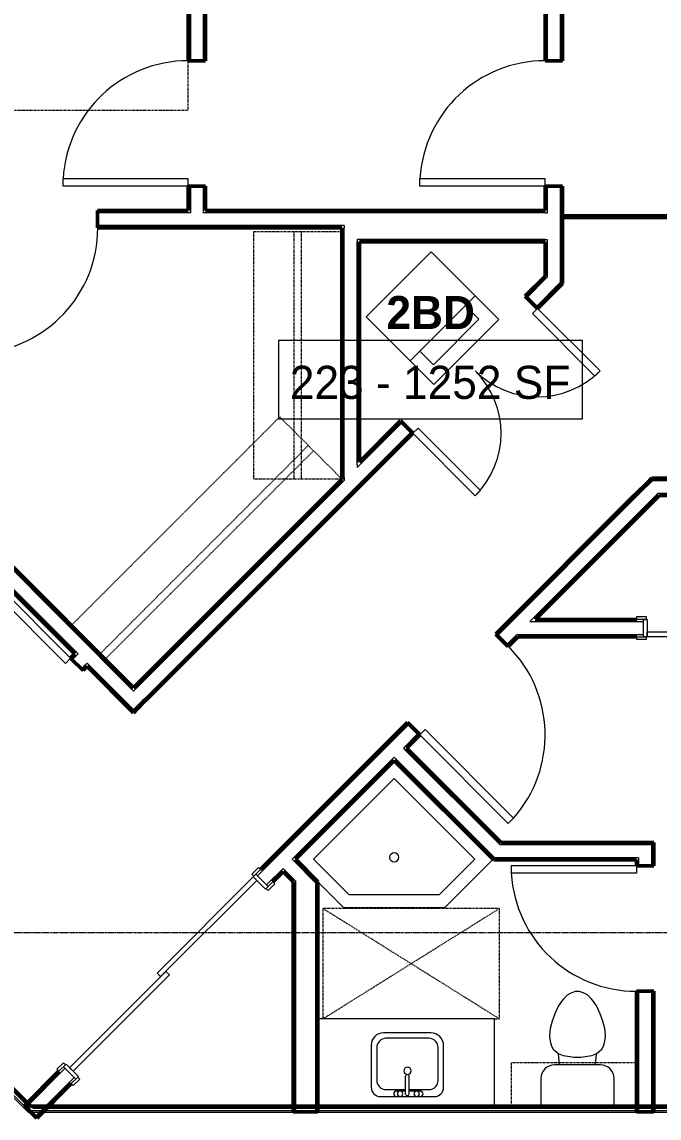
# Model space of a CAD drawing. Header units: inches. Extents: x -4217 to -1814, y 9706 to 12425.
# Drawn here: x -2439.3 to -2266.1, y 10416.8 to 10714.7 of the extents above; entities that cross this region are included whole.
import ezdxf

# ---------------------------------------------------------------- set-up
doc = ezdxf.new("R2010")
doc.units = ezdxf.units.IN
doc.header["$MEASUREMENT"] = 0
doc.linetypes.add('Dash', pattern=[0.25, 0.125, -0.125])
doc.linetypes.add('Grid Line 1_2_', pattern=[0.875, 0.5, -0.125, 0.125, -0.125])
for name, color, linetype, lineweight in [('A-AREA-1', 130, 'Continuous', 70), ('A-AREA-IDEN', 2, 'Continuous', 9), ('A-DOOR-1', 7, 'Continuous', 9), ('A-DOOR-2', 50, 'Continuous', 20), ('A-DOOR-FRAM-1', 50, 'Continuous', 20), ('A-GENM-HDLN-1', 7, 'Dash', 9), ('A-WALL', 113, 'Continuous', 13), ('A-WALL-3', 250, 'Continuous', 50), ('A-WALL-4', 10, 'Continuous', 13), ('I-FURN-HDLN-1', 7, 'Dash', 9), ('I-WALL-3', 2, 'Continuous', 50), ('P-SANR-FIXT-2', 7, 'Continuous', 9), ('Q-CASE-3', 7, 'Continuous', 9), ('Q-CASE-HDLN-1', 7, 'Dash', 9), ('S-GRID-1', 1, 'Grid Line 1_2_', 9)]:
    doc.layers.add(name, color=color, linetype=linetype, lineweight=lineweight)
doc.styles.add('Century Gothic', font='ufonts.com_century-gothic.ttf', dxfattribs={"height": 9})
doc.styles.add('Century Gothic_B', font='GOTHICB.TTF', dxfattribs={"height": 9})

msp = doc.modelspace()

# ---------------------------------------------------------------- linework, layer by layer
at = {"layer": 'A-AREA-1'}
msp.add_line((-2250.33423, 10661.75491), (-2292.32374, 10661.75491), dxfattribs=at)
at = {"layer": 'A-AREA-IDEN', "flags": 128}
msp.add_lwpolyline([(-2369.46581, 10628.27135), (-2286.96817, 10628.27135), (-2286.96817, 10606.77529), (-2369.46581, 10606.77529)], close=True, dxfattribs=at)
at = {"layer": 'A-DOOR-1'}
for p, q in [((-2272.07461, 10553.10491), (-2269.57461, 10553.10491)), ((-2272.07461, 10552.35491), (-2272.07461, 10553.10491)), ((-2269.57461, 10552.35491), (-2272.07461, 10552.35491)), ((-2269.57461, 10553.10491), (-2269.57461, 10552.35491)), ((-2272.07461, 10547.60491), (-2269.57461, 10547.60491)), ((-2272.07461, 10546.85491), (-2272.07461, 10547.60491)), ((-2269.57461, 10546.85491), (-2272.07461, 10546.85491)), ((-2269.57461, 10547.60491), (-2269.57461, 10546.85491)), ((-2376.76371, 10483.10276), (-2374.99594, 10484.87053)), ((-2374.46561, 10484.3402), (-2376.23338, 10482.57243)), ((-2374.99594, 10484.87053), (-2374.46561, 10484.3402)), ((-2376.23338, 10482.57243), (-2376.76371, 10483.10276)), ((-2372.87462, 10479.21367), (-2371.10685, 10480.98144)), ((-2371.10685, 10480.98144), (-2370.57652, 10480.45111)), ((-2372.34429, 10478.68334), (-2372.87462, 10479.21367)), ((-2370.57652, 10480.45111), (-2372.34429, 10478.68334)), ((-2429.79671, 10430.06975), (-2428.02895, 10431.83752)), ((-2427.49862, 10431.30719), (-2429.26638, 10429.53942)), ((-2428.02895, 10431.83752), (-2427.49862, 10431.30719)), ((-2429.26638, 10429.53942), (-2429.79671, 10430.06975)), ((-2425.90763, 10426.18066), (-2424.13986, 10427.94843)), ((-2423.60953, 10427.4181), (-2425.3773, 10425.65033)), ((-2424.13986, 10427.94843), (-2423.60953, 10427.4181)), ((-2425.3773, 10425.65033), (-2425.90763, 10426.18066))]:
    msp.add_line(p, q, dxfattribs=at)
for centre, radius, start, end in [((-2394.12374, 10670.12991), 34.06659, 90, 176.634313), ((-2297.07374, 10670.12991), 34.06659, 90, 176.634313), ((-2452.74874, 10658.75491), 34.06659, 273.365687, 0), ((-2333.02196, 10602.91915), 24, 315, 45), ((-2299.08083, 10636.86027), 24, 225, 315), ((-2331.12463, 10520.96366), 34.06659, 318.365687, 45), ((-2272.24655, 10485.33604), 34.06659, 183.365687, 270)]:
    msp.add_arc(centre, radius, start, end, dxfattribs=at)
at = {"layer": 'A-DOOR-2'}
for p, q in [((-2394.12374, 10672.12991), (-2428.13157, 10672.12991)), ((-2428.13157, 10670.12991), (-2428.13157, 10672.12991)), ((-2394.12374, 10670.12991), (-2394.12374, 10672.12991)), ((-2297.07374, 10672.12991), (-2331.08157, 10672.12991)), ((-2331.08157, 10670.12991), (-2331.08157, 10672.12991)), ((-2297.07374, 10670.12991), (-2297.07374, 10672.12991)), ((-2394.12374, 10670.12991), (-2428.13157, 10670.12991)), ((-2297.07374, 10670.12991), (-2331.08157, 10670.12991)), ((-2300.49505, 10635.44606), (-2299.08083, 10636.86027)), ((-2299.08083, 10636.86027), (-2282.11027, 10619.88971)), ((-2283.52448, 10618.4755), (-2300.49505, 10635.44606)), ((-2282.11027, 10619.88971), (-2283.52448, 10618.4755)), ((-2331.60774, 10604.33336), (-2333.02196, 10602.91915)), ((-2314.63718, 10587.3628), (-2331.60774, 10604.33336)), ((-2333.02196, 10602.91915), (-2316.0514, 10585.94858)), ((-2316.0514, 10585.94858), (-2314.63718, 10587.3628)), ((-2427.47927, 10540.39876), (-2451.52644, 10564.44592)), ((-2426.06506, 10541.81297), (-2450.11223, 10565.86014)), ((-2269.32461, 10548.97991), (-2232.32461, 10548.97991)), ((-2269.32461, 10547.60491), (-2269.32461, 10548.97991)), ((-2232.32461, 10547.60491), (-2269.32461, 10547.60491)), ((-2426.06506, 10541.81297), (-2427.47927, 10540.39876)), ((-2331.12463, 10520.96366), (-2329.71041, 10522.37788)), ((-2331.12463, 10520.96366), (-2307.07746, 10496.91649)), ((-2329.71041, 10522.37788), (-2305.66324, 10498.33071)), ((-2307.07746, 10496.91649), (-2305.66324, 10498.33071)), ((-2306.25438, 10485.33604), (-2306.25438, 10483.33604)), ((-2272.24655, 10485.33604), (-2306.25438, 10485.33604)), ((-2272.24655, 10485.33604), (-2272.24655, 10483.33604)), ((-2402.5731, 10456.2327), (-2376.41015, 10482.39565)), ((-2375.43788, 10481.42338), (-2401.60083, 10455.26043)), ((-2376.41015, 10482.39565), (-2375.43788, 10481.42338)), ((-2272.24655, 10483.33604), (-2306.25438, 10483.33604)), ((-2426.34957, 10430.51169), (-2400.18662, 10456.67464)), ((-2399.21435, 10455.70237), (-2425.3773, 10429.53942)), ((-2401.60083, 10455.26043), (-2402.5731, 10456.2327)), ((-2400.18662, 10456.67464), (-2399.21435, 10455.70237)), ((-2425.3773, 10429.53942), (-2426.34957, 10430.51169))]:
    msp.add_line(p, q, dxfattribs=at)
at = {"layer": 'A-DOOR-FRAM-1'}
for p, q in [((-2270.32461, 10552.35491), (-2269.32461, 10552.35491)), ((-2270.32461, 10547.60491), (-2270.32461, 10552.35491)), ((-2269.32461, 10552.35491), (-2269.32461, 10547.60491)), ((-2269.32461, 10547.60491), (-2270.32461, 10547.60491)), ((-2376.41015, 10482.39565), (-2375.70305, 10483.10276)), ((-2373.0514, 10479.0369), (-2376.41015, 10482.39565)), ((-2375.70305, 10483.10276), (-2372.34429, 10479.744)), ((-2372.34429, 10479.744), (-2373.0514, 10479.0369)), ((-2428.02895, 10430.77686), (-2427.32184, 10431.48397)), ((-2424.67019, 10427.4181), (-2428.02895, 10430.77686)), ((-2427.32184, 10431.48397), (-2423.96308, 10428.12521)), ((-2423.96308, 10428.12521), (-2424.67019, 10427.4181))]:
    msp.add_line(p, q, dxfattribs=at)
at = {"layer": 'A-GENM-HDLN-1'}
for p, q in [((-2357.46411, 10443.7894), (-2309.46411, 10473.7894)), ((-2357.46411, 10473.7894), (-2309.46411, 10443.7894)), ((-2309.46411, 10473.7894), (-2357.46411, 10473.7894)), ((-2357.46411, 10473.7894), (-2357.46411, 10443.7894)), ((-2309.46411, 10443.7894), (-2309.46411, 10473.7894)), ((-2310.83911, 10443.7894), (-2309.46411, 10443.7894))]:
    msp.add_line(p, q, dxfattribs=at)
at = {"layer": 'A-WALL'}
for p, q in [((-2437.35535, 10418.7894), (-2457.86665, 10439.3007)), ((-2437.09647, 10419.4144), (-2457.42471, 10439.74264)), ((-2437.56246, 10418.2894), (-2458.22021, 10438.94714)), ((-2076.17374, 10418.2894), (-2437.56246, 10418.2894)), ((-2076.17374, 10418.7894), (-2437.35535, 10418.7894)), ((-2076.17374, 10419.4144), (-2436.38936, 10419.4144))]:
    msp.add_line(p, q, dxfattribs=at)
at = {"layer": 'A-WALL-3'}
for p, q in [((-2394.12374, 10844.1394), (-2394.12374, 10704.12991)), ((-2389.37374, 10704.12991), (-2389.37374, 10844.1394)), ((-2297.07374, 10841.8894), (-2297.07374, 10704.12991)), ((-2292.32374, 10704.12991), (-2292.32374, 10841.8894)), ((-2394.12374, 10704.12991), (-2389.37374, 10704.12991)), ((-2297.07374, 10704.12991), (-2292.32374, 10704.12991)), ((-2389.37374, 10670.12991), (-2394.12374, 10670.12991)), ((-2394.12374, 10670.12991), (-2394.12374, 10663.50491)), ((-2389.37374, 10663.50491), (-2389.37374, 10670.12991)), ((-2292.32374, 10670.12991), (-2297.07374, 10670.12991)), ((-2297.07374, 10670.12991), (-2297.07374, 10663.50491)), ((-2292.32374, 10650.33488), (-2292.32374, 10670.12991)), ((-2394.12374, 10663.50491), (-2418.74874, 10663.50491)), ((-2418.74874, 10663.50491), (-2418.74874, 10658.75491)), ((-2349.92374, 10663.50491), (-2389.37374, 10663.50491)), ((-2297.07374, 10663.50491), (-2349.92374, 10663.50491)), ((-2418.74874, 10658.75491), (-2352.29874, 10658.75491)), ((-2352.29874, 10658.75491), (-2352.29874, 10590.35988)), ((-2347.54874, 10595.10988), (-2347.54874, 10655.00491)), ((-2347.54874, 10655.00491), (-2297.07374, 10655.00491)), ((-2297.07374, 10655.00491), (-2297.07374, 10645.58488)), ((-2292.32374, 10644.50125), (-2292.32374, 10650.33488)), ((-2297.07374, 10645.58488), (-2302.43959, 10640.21903)), ((-2299.08083, 10636.86027), (-2292.32374, 10643.61737)), ((-2292.32374, 10643.61737), (-2292.32374, 10644.50125)), ((-2302.43959, 10640.21903), (-2299.08083, 10636.86027)), ((-2336.38072, 10606.2779), (-2347.54874, 10595.10988)), ((-2333.02196, 10602.91915), (-2336.38072, 10606.2779)), ((-2405.58879, 10530.35231), (-2333.02196, 10602.91915)), ((-2352.29874, 10590.35988), (-2408.94755, 10533.71107)), ((-2268.6759, 10590.12991), (-2272.8009, 10586.00491)), ((-2268.0509, 10590.75491), (-2268.6759, 10590.12991)), ((-2243.52574, 10590.75491), (-2268.0509, 10590.75491)), ((-2272.8009, 10586.00491), (-2310.44175, 10548.36405)), ((-2299.73338, 10552.35491), (-2266.08338, 10586.00491)), ((-2266.08338, 10586.00491), (-2108.72374, 10586.00491)), ((-2450.12374, 10568.16974), (-2424.91601, 10542.96202)), ((-2408.94755, 10533.71107), (-2445.37374, 10570.13726)), ((-2272.07461, 10552.35491), (-2299.73338, 10552.35491)), ((-2310.44175, 10548.36405), (-2307.083, 10545.00529)), ((-2307.083, 10545.00529), (-2304.48338, 10547.60491)), ((-2304.48338, 10547.60491), (-2272.07461, 10547.60491)), ((-2424.91601, 10542.96202), (-2426.06506, 10541.81297)), ((-2426.06506, 10541.81297), (-2422.7063, 10538.45421)), ((-2422.7063, 10538.45421), (-2421.55725, 10539.60326)), ((-2421.55725, 10539.60326), (-2408.94755, 10526.99356)), ((-2408.50561, 10527.4355), (-2405.58879, 10530.35231)), ((-2408.94755, 10526.99356), (-2408.50561, 10527.4355)), ((-2334.48339, 10524.32242), (-2374.46561, 10484.3402)), ((-2331.12463, 10520.96366), (-2334.48339, 10524.32242)), ((-2334.71272, 10517.37557), (-2331.12463, 10520.96366)), ((-2309.04818, 10491.71104), (-2334.71272, 10517.37557)), ((-2364.94153, 10487.14676), (-2338.07147, 10514.01682)), ((-2338.07147, 10514.01682), (-2311.0157, 10486.96104)), ((-2267.49655, 10491.71104), (-2309.04818, 10491.71104)), ((-2267.49655, 10491.08604), (-2267.49655, 10491.71104)), ((-2267.49655, 10486.96104), (-2267.49655, 10491.08604)), ((-2358.83911, 10481.04433), (-2364.94153, 10487.14676)), ((-2311.0157, 10486.96104), (-2310.13181, 10486.96104)), ((-2310.13181, 10486.96104), (-2304.29818, 10486.96104)), ((-2304.29818, 10486.96104), (-2272.24655, 10486.96104)), ((-2272.24655, 10486.96104), (-2272.24655, 10485.33604)), ((-2267.49655, 10485.33604), (-2267.49655, 10486.96104)), ((-2272.24655, 10485.33604), (-2267.49655, 10485.33604)), ((-2371.10685, 10480.98144), (-2368.30029, 10483.788)), ((-2368.30029, 10483.788), (-2365.58911, 10481.07682)), ((-2365.58911, 10481.07682), (-2365.58911, 10418.5394)), ((-2358.83911, 10480.16045), (-2358.83911, 10481.04433)), ((-2358.83911, 10474.32682), (-2358.83911, 10480.16045)), ((-2358.83911, 10418.5394), (-2358.83911, 10474.32682)), ((-2267.49655, 10451.33604), (-2272.24655, 10451.33604)), ((-2272.24655, 10451.33604), (-2272.24655, 10418.5394)), ((-2267.49655, 10418.5394), (-2267.49655, 10451.33604)), ((-2429.26638, 10429.53942), (-2438.63555, 10420.17026)), ((-2435.27679, 10416.8115), (-2425.90763, 10426.18066)), ((-2438.63555, 10420.17026), (-2435.27679, 10416.8115)), ((-2365.58911, 10418.5394), (-2358.83911, 10418.5394)), ((-2272.24655, 10418.5394), (-2267.49655, 10418.5394))]:
    msp.add_line(p, q, dxfattribs=at)
at = {"layer": 'A-WALL-4'}
for p, q in [((-2393.49874, 10844.1394), (-2393.49874, 10704.12991)), ((-2389.99874, 10844.1394), (-2389.99874, 10704.12991)), ((-2296.44874, 10841.8894), (-2296.44874, 10704.12991)), ((-2292.94874, 10841.8894), (-2292.94874, 10704.12991)), ((-2393.49874, 10670.12991), (-2393.49874, 10663.50491)), ((-2389.99874, 10670.12991), (-2389.99874, 10663.50491)), ((-2296.44874, 10670.12991), (-2296.44874, 10662.87991)), ((-2292.94874, 10670.12991), (-2292.94874, 10649.70988)), ((-2393.49874, 10662.87991), (-2418.74874, 10662.87991)), ((-2393.49874, 10663.50491), (-2393.49874, 10662.87991)), ((-2389.99874, 10663.50491), (-2389.99874, 10662.87991)), ((-2349.92374, 10662.87991), (-2389.99874, 10662.87991)), ((-2297.07374, 10662.87991), (-2349.92374, 10662.87991)), ((-2297.07374, 10662.87991), (-2296.44874, 10662.87991)), ((-2351.67374, 10659.37991), (-2418.74874, 10659.37991)), ((-2351.67374, 10659.37991), (-2351.67374, 10658.75491)), ((-2351.67374, 10590.98488), (-2351.67374, 10658.75491)), ((-2348.17374, 10655.62991), (-2348.17374, 10655.00491)), ((-2297.07374, 10655.62991), (-2348.17374, 10655.62991)), ((-2348.17374, 10594.48488), (-2348.17374, 10655.00491)), ((-2297.07374, 10655.62991), (-2296.44874, 10655.62991)), ((-2296.44874, 10655.62991), (-2296.44874, 10646.20988)), ((-2292.94874, 10649.70988), (-2292.94874, 10648.826)), ((-2292.94874, 10648.826), (-2292.94874, 10643.87625)), ((-2296.44874, 10645.326), (-2301.99765, 10639.77709)), ((-2296.44874, 10646.20988), (-2296.44874, 10645.326)), ((-2292.94874, 10643.87625), (-2299.52277, 10637.30221)), ((-2333.4639, 10603.36109), (-2406.03073, 10530.79426)), ((-2335.93877, 10605.83596), (-2348.17374, 10593.601)), ((-2348.17374, 10594.48488), (-2348.17374, 10593.601)), ((-2351.67374, 10590.101), (-2408.50561, 10533.26913)), ((-2351.67374, 10590.98488), (-2351.67374, 10590.101)), ((-2271.29201, 10586.62991), (-2267.79201, 10590.12991)), ((-2267.79201, 10590.12991), (-2242.90074, 10590.12991)), ((-2271.91701, 10586.00491), (-2309.99981, 10547.92211)), ((-2266.96727, 10586.00491), (-2301.24227, 10551.72991)), ((-2271.91701, 10586.00491), (-2271.29201, 10586.62991)), ((-2266.96727, 10586.00491), (-2266.34227, 10586.62991)), ((-2266.34227, 10586.62991), (-2108.09874, 10586.62991)), ((-2449.49874, 10568.42863), (-2424.03213, 10542.96202)), ((-2445.99874, 10569.87838), (-2408.94755, 10532.82719)), ((-2301.24227, 10551.72991), (-2300.35838, 10551.72991)), ((-2300.35838, 10551.72991), (-2270.32461, 10551.72991)), ((-2304.74227, 10548.22991), (-2307.52494, 10545.44724)), ((-2304.74227, 10548.22991), (-2303.85838, 10548.22991)), ((-2303.85838, 10548.22991), (-2270.32461, 10548.22991)), ((-2425.62312, 10541.37103), (-2424.47407, 10542.52008)), ((-2424.47407, 10542.52008), (-2424.03213, 10542.96202)), ((-2421.99919, 10540.0452), (-2421.55725, 10540.48714)), ((-2421.55725, 10540.48714), (-2408.94755, 10527.87744)), ((-2423.14824, 10538.89615), (-2421.99919, 10540.0452)), ((-2408.50561, 10533.26913), (-2408.94755, 10532.82719)), ((-2406.47268, 10530.35231), (-2408.94755, 10527.87744)), ((-2406.03073, 10530.79426), (-2406.47268, 10530.35231)), ((-2334.04144, 10523.88048), (-2375.2611, 10482.66082)), ((-2331.56657, 10521.40561), (-2335.5966, 10517.37557)), ((-2335.5966, 10517.37557), (-2335.15466, 10516.93363)), ((-2309.30707, 10491.08604), (-2335.15466, 10516.93363)), ((-2338.07147, 10514.9007), (-2365.82542, 10487.14676)), ((-2338.07147, 10514.9007), (-2337.62953, 10514.45876)), ((-2310.75681, 10487.58604), (-2337.62953, 10514.45876)), ((-2308.42318, 10491.08604), (-2309.30707, 10491.08604)), ((-2268.12155, 10491.08604), (-2308.42318, 10491.08604)), ((-2268.12155, 10491.08604), (-2268.12155, 10487.58604)), ((-2365.82542, 10487.14676), (-2365.38347, 10486.70482)), ((-2305.80707, 10487.58604), (-2310.75681, 10487.58604)), ((-2304.92318, 10487.58604), (-2305.80707, 10487.58604)), ((-2271.62155, 10487.58604), (-2304.92318, 10487.58604)), ((-2271.62155, 10487.58604), (-2271.62155, 10486.96104)), ((-2271.62155, 10486.96104), (-2271.62155, 10485.33604)), ((-2268.12155, 10487.58604), (-2268.12155, 10486.96104)), ((-2268.12155, 10486.96104), (-2268.12155, 10485.33604)), ((-2368.30029, 10484.67189), (-2372.78623, 10480.18594)), ((-2368.30029, 10484.67189), (-2367.85835, 10484.22994)), ((-2367.85835, 10484.22994), (-2364.96411, 10481.3357)), ((-2365.38347, 10486.70482), (-2359.46411, 10480.78545)), ((-2364.96411, 10481.3357), (-2364.96411, 10480.45182)), ((-2364.96411, 10480.45182), (-2364.96411, 10418.5394)), ((-2359.46411, 10480.78545), (-2359.46411, 10475.8357)), ((-2359.46411, 10475.8357), (-2359.46411, 10474.95182)), ((-2359.46411, 10474.95182), (-2359.46411, 10418.5394)), ((-2271.62155, 10451.33604), (-2271.62155, 10418.5394)), ((-2268.12155, 10451.33604), (-2268.12155, 10418.5394)), ((-2427.58701, 10430.33492), (-2438.19361, 10419.72831)), ((-2425.11213, 10427.86004), (-2435.71873, 10417.25344))]:
    msp.add_line(p, q, dxfattribs=at)
at = {"layer": 'I-FURN-HDLN-1'}
for p, q in [((-2394.12374, 10690.72807), (-2394.12374, 10704.12991)), ((-2508.87374, 10690.72807), (-2394.12374, 10690.72807))]:
    msp.add_line(p, q, dxfattribs=at)
at = {"layer": 'I-WALL-3'}
for p, q in [((-2437.01436, 10420.0394), (-2457.07116, 10440.09619)), ((-2076.17374, 10420.0394), (-2437.01436, 10420.0394))]:
    msp.add_line(p, q, dxfattribs=at)
at = {"layer": 'P-SANR-FIXT-2'}
for p, q in [((-2328.02283, 10652.22616), (-2345.7005, 10634.54849)), ((-2328.02283, 10652.22616), (-2309.63805, 10633.84139)), ((-2333.74597, 10622.59397), (-2316.0683, 10640.27164)), ((-2315.05184, 10633.95187), (-2318.71995, 10637.61999)), ((-2327.31572, 10616.16372), (-2345.7005, 10634.54849)), ((-2327.42621, 10621.5775), (-2315.05184, 10633.95187)), ((-2309.63805, 10633.84139), (-2327.31572, 10616.16372)), ((-2331.09432, 10625.24562), (-2327.42621, 10621.5775)), ((-2360.00472, 10487.14676), (-2338.07147, 10509.08001)), ((-2338.07147, 10509.08001), (-2316.13823, 10487.14676)), ((-2350.32571, 10477.46775), (-2360.00472, 10487.14676)), ((-2316.13823, 10487.14676), (-2325.81724, 10477.46775)), ((-2311.20142, 10487.14676), (-2324.37128, 10473.9769)), ((-2351.77167, 10473.9769), (-2358.83911, 10481.04433)), ((-2325.81724, 10477.46775), (-2350.32571, 10477.46775)), ((-2324.37128, 10473.9769), (-2351.77167, 10473.9769)), ((-2290.12029, 10450.76562), (-2288.74655, 10451.26562)), ((-2288.74655, 10451.26562), (-2287.74655, 10451.26562)), ((-2287.74655, 10451.26562), (-2286.37281, 10450.76562)), ((-2293.37375, 10447.26562), (-2291.98631, 10449.26562)), ((-2291.98631, 10449.26562), (-2290.98631, 10450.26562)), ((-2290.98631, 10450.26562), (-2290.12029, 10450.76562)), ((-2286.37281, 10450.76562), (-2285.50679, 10450.26562)), ((-2285.50679, 10450.26562), (-2284.50679, 10449.26562)), ((-2284.50679, 10449.26562), (-2283.11936, 10447.26562)), ((-2295.0343, 10443.26562), (-2294.30636, 10445.26562)), ((-2294.30636, 10445.26562), (-2293.37375, 10447.26562)), ((-2283.11936, 10447.26562), (-2282.18674, 10445.26562)), ((-2282.18674, 10445.26562), (-2281.4588, 10443.26562)), ((-2295.57224, 10441.25801), (-2295.0343, 10443.26562)), ((-2281.4588, 10443.26562), (-2280.92086, 10441.25801)), ((-2328.13959, 10439.98723), (-2341.00376, 10439.98723)), ((-2328.13959, 10439.98723), (-2341.00376, 10439.98723)), ((-2295.74655, 10439.26562), (-2295.57224, 10441.25801)), ((-2295.6594, 10438.26942), (-2295.74655, 10439.26562)), ((-2280.92086, 10441.25801), (-2280.74655, 10439.26562)), ((-2280.74655, 10439.26562), (-2280.83371, 10438.26942)), ((-2344.32463, 10436.66636), (-2344.32463, 10425.1644)), ((-2344.32463, 10436.66636), (-2344.32463, 10425.1644)), ((-2328.63959, 10438.48723), (-2340.32463, 10438.48723)), ((-2324.63959, 10425.1644), (-2324.63959, 10436.48723)), ((-2324.63959, 10425.1644), (-2324.63959, 10436.48723)), ((-2295.4824, 10437.26562), (-2295.6594, 10438.26942)), ((-2295.21445, 10436.26562), (-2295.4824, 10437.26562)), ((-2294.64768, 10435.26562), (-2295.21445, 10436.26562)), ((-2281.27865, 10436.26562), (-2281.84542, 10435.26562)), ((-2281.0107, 10437.26562), (-2281.27865, 10436.26562)), ((-2280.83371, 10438.26942), (-2281.0107, 10437.26562)), ((-2342.82463, 10435.98723), (-2342.82463, 10427.0394)), ((-2326.13959, 10427.0394), (-2326.13959, 10435.98723)), ((-2293.45593, 10434.26562), (-2294.64768, 10435.26562)), ((-2292.08219, 10433.76562), (-2293.45593, 10434.26562)), ((-2293.10821, 10431.24184), (-2293.45593, 10434.26562)), ((-2289.24655, 10433.26562), (-2292.08219, 10433.76562)), ((-2287.24655, 10433.26562), (-2289.24655, 10433.26562)), ((-2284.41091, 10433.76562), (-2287.24655, 10433.26562)), ((-2283.03717, 10434.26562), (-2284.41091, 10433.76562)), ((-2283.38489, 10431.24184), (-2283.03717, 10434.26562)), ((-2281.84542, 10435.26562), (-2283.03717, 10434.26562)), ((-2281.99655, 10431.24184), (-2294.49655, 10431.24184)), ((-2334.98211, 10423.4282), (-2334.98211, 10428.16655)), ((-2333.98211, 10423.4282), (-2333.98211, 10428.16655)), ((-2298.22277, 10427.51562), (-2298.22277, 10420.0394)), ((-2278.27033, 10420.0394), (-2278.27033, 10427.51562)), ((-2340.32463, 10424.5394), (-2334.98211, 10424.5394)), ((-2333.98211, 10424.5394), (-2328.63959, 10424.5394)), ((-2341.82463, 10422.6644), (-2327.13959, 10422.6644)), ((-2341.82463, 10422.6644), (-2327.13959, 10422.6644)), ((-2334.98211, 10424.1644), (-2337.48211, 10424.1644)), ((-2337.48211, 10422.6644), (-2330.98211, 10422.6644)), ((-2330.98211, 10424.1644), (-2333.98211, 10424.1644))]:
    msp.add_line(p, q, dxfattribs=at)
for centre, radius, start, end in [((-2338.07147, 10487.67709), 1.25, 45, 225), ((-2338.07147, 10487.67709), 1.25, 225, 45), ((-2341.00376, 10436.66636), 3.32087, 90, 180), ((-2341.00376, 10436.66636), 3.32087, 90, 180), ((-2328.13959, 10436.48723), 3.5, 0, 90), ((-2328.13959, 10436.48723), 3.5, 0, 90), ((-2340.32463, 10435.98723), 2.5, 90, 180), ((-2328.63959, 10435.98723), 2.5, 0, 90), ((-2334.48211, 10429.63173), 1, 0, 180), ((-2294.49655, 10427.51562), 3.72622, 90, 180), ((-2281.99655, 10427.51562), 3.72622, 0, 90), ((-2334.48211, 10429.63173), 1, 180, 0), ((-2334.48211, 10428.16655), 0.5, 0, 180), ((-2341.82463, 10425.1644), 2.5, 180, 270), ((-2341.82463, 10425.1644), 2.5, 180, 270), ((-2340.32463, 10427.0394), 2.5, 180, 270), ((-2328.63959, 10427.0394), 2.5, 270, 0), ((-2327.13959, 10425.1644), 2.5, 270, 0), ((-2327.13959, 10425.1644), 2.5, 270, 0), ((-2337.48211, 10423.4144), 0.75, 90, 270), ((-2336.48211, 10423.4144), 0.75, 0, 180), ((-2336.48211, 10423.4144), 0.75, 180, 0), ((-2334.48211, 10423.4282), 0.5, 180, 0), ((-2331.98211, 10423.4144), 0.75, 0, 180), ((-2331.98211, 10423.4144), 0.75, 180, 0), ((-2330.98211, 10423.4144), 0.75, 270, 90)]:
    msp.add_arc(centre, radius, start, end, dxfattribs=at)
at = {"layer": 'Q-CASE-3'}
for p, q in [((-2310.83911, 10443.7894), (-2358.83911, 10443.7894)), ((-2310.83911, 10420.0394), (-2310.83911, 10443.7894))]:
    msp.add_line(p, q, dxfattribs=at)
at = {"layer": 'Q-CASE-HDLN-1'}
for p, q in [((-2376.29874, 10657.75491), (-2352.29874, 10657.75491)), ((-2376.29874, 10590.44972), (-2376.29874, 10657.75491)), ((-2365.29874, 10590.44972), (-2365.29874, 10657.75491)), ((-2363.29874, 10590.44972), (-2363.29874, 10657.75491)), ((-2352.29874, 10657.75491), (-2352.29874, 10590.44972)), ((-2425.91811, 10550.68163), (-2369.20807, 10607.39167)), ((-2369.20807, 10607.39167), (-2352.23751, 10590.42111)), ((-2418.13994, 10542.90346), (-2361.4299, 10599.6135)), ((-2416.72572, 10541.48925), (-2360.01568, 10598.19929)), ((-2352.23751, 10590.42111), (-2408.94755, 10533.71107)), ((-2352.29874, 10590.44972), (-2376.29874, 10590.44972)), ((-2408.94755, 10533.71107), (-2425.91811, 10550.68163)), ((-2306.24655, 10431.7894), (-2306.24655, 10419.7894)), ((-2272.24655, 10431.7894), (-2306.24655, 10431.7894)), ((-2272.24655, 10419.7894), (-2272.24655, 10431.7894)), ((-2306.24655, 10419.7894), (-2272.24655, 10419.7894))]:
    msp.add_line(p, q, dxfattribs=at)
at = {"layer": 'S-GRID-1'}
msp.add_line((-1814.20638, 10467.1894), (-4168.71446, 10467.1894), dxfattribs=at)

# ---------------------------------------------------------------- texts
at = {"layer": 'A-AREA-IDEN', "char_height": 9, "attachment_point": 1}
for s, insert, width, style in [('2BD', (-2340.21699, 10640.2395), 28.785, 'Century Gothic_B'), ('223 - 1252 SF', (-2366.46581, 10621.27135), 92.415, 'Century Gothic')]:
    msp.add_mtext(s, dxfattribs=dict(at, insert=insert, width=width, style=style))

doc.saveas('drawing.dxf')
